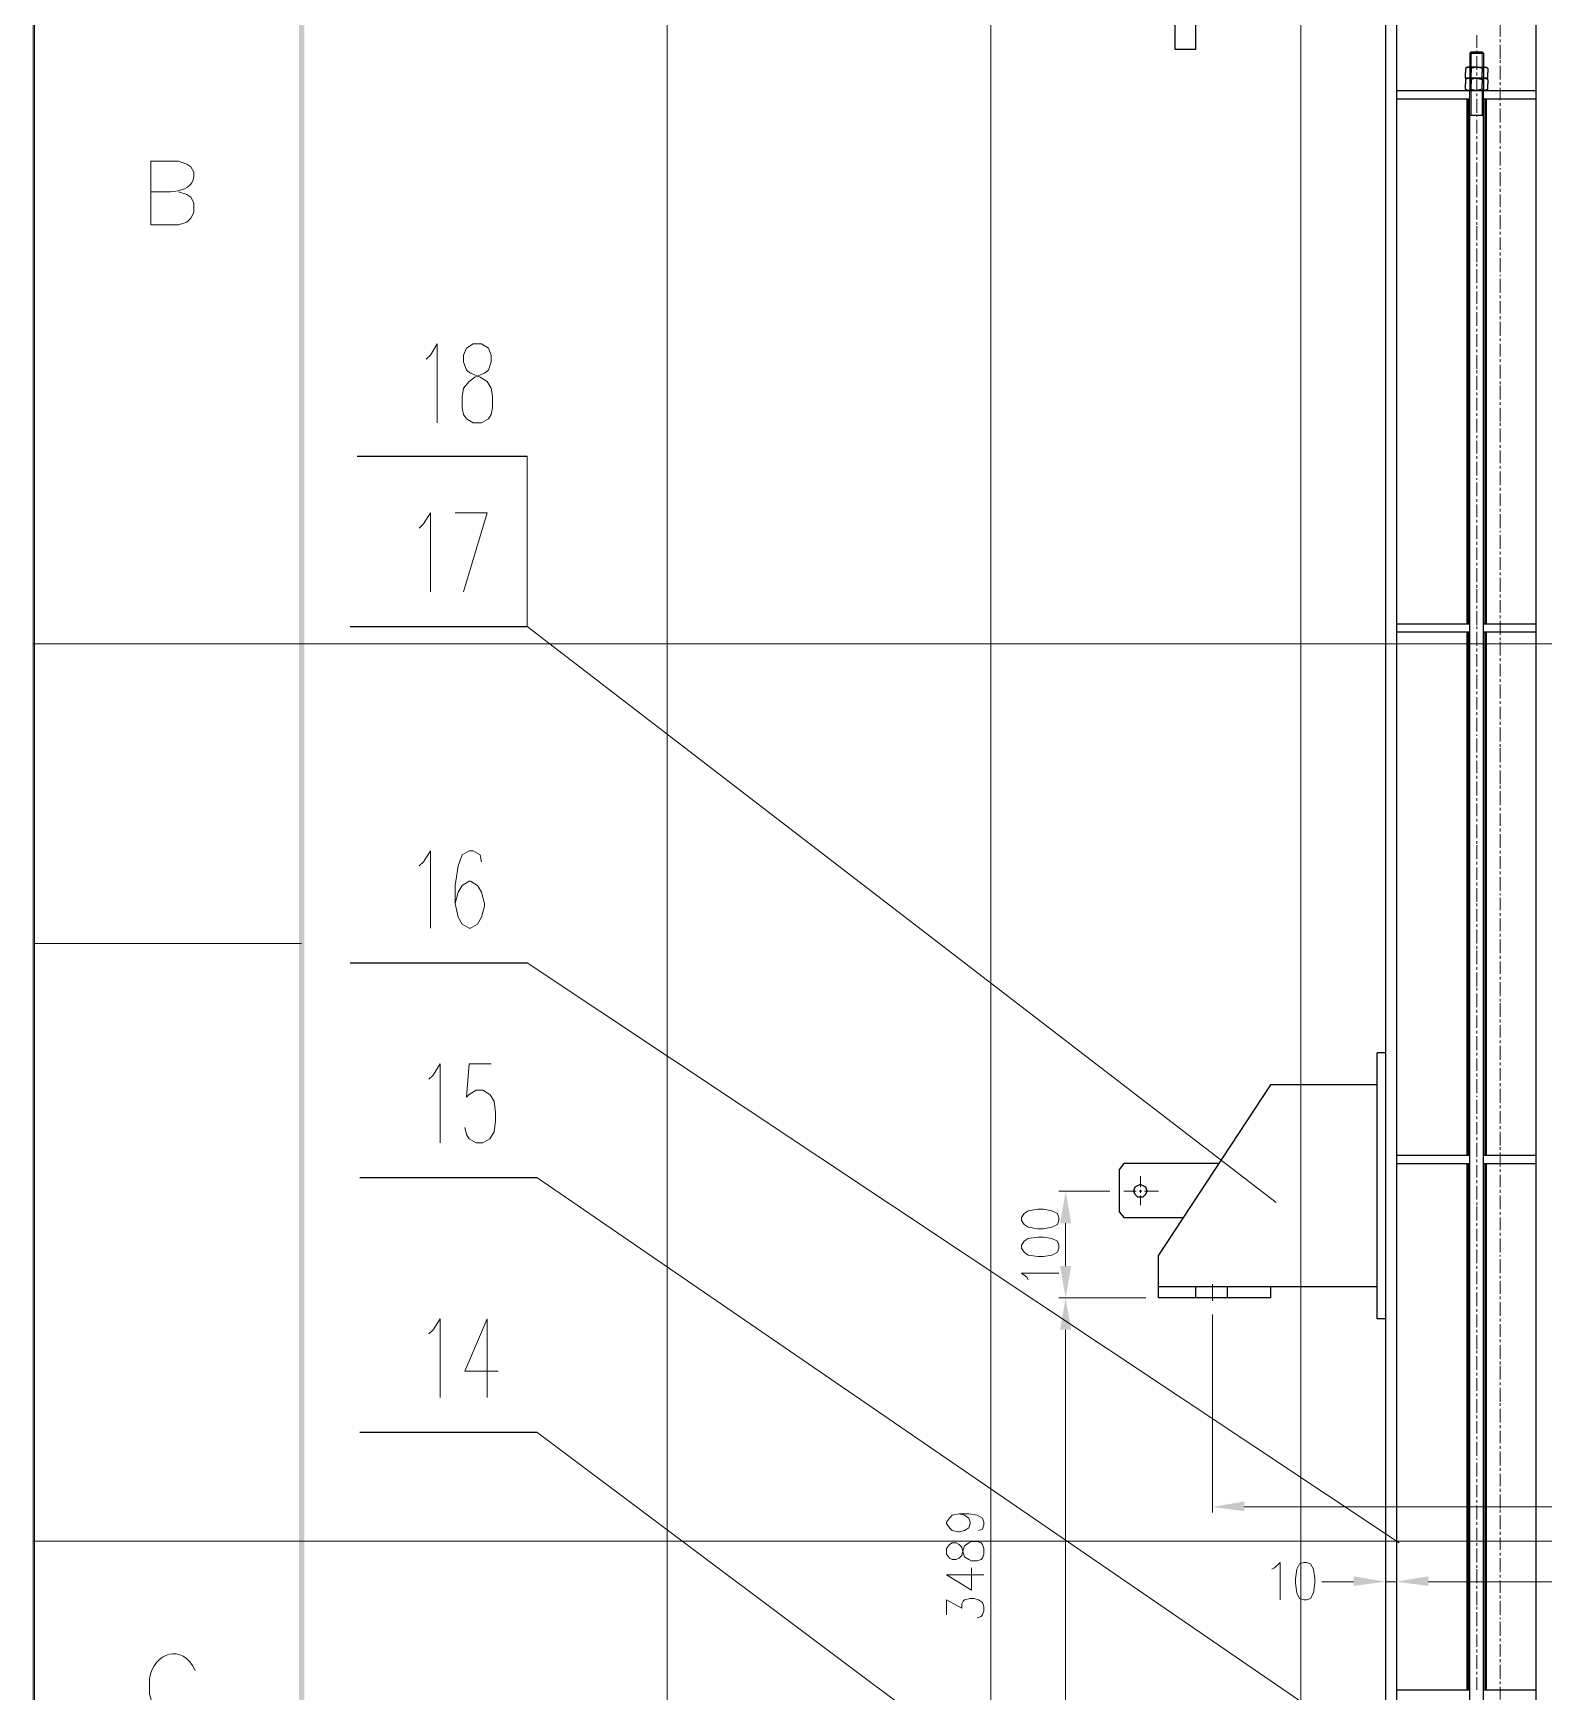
# Model space of a CAD drawing. Header units: millimetres. Extents: x 0 to 825, y 0 to 1167.
# Drawn here: x 0.1 to 196.6, y 680.6 to 896.3 of the extents above; entities that cross this region are included whole.
import ezdxf

# ---------------------------------------------------------------- set-up
doc = ezdxf.new("R2010")
doc.units = ezdxf.units.MM
doc.layers.add('1', color=7, linetype='Continuous')

msp = doc.modelspace()

# ---------------------------------------------------------------- hatches: boundary and pattern name
h = msp.add_hatch(color=0)
h.dxf.hatch_style = 2
h.paths.add_polyline_path([(35.421732, 1152.501732), (34.701732, 1153.221732), (35.421732, 14.541732)])
h = msp.add_hatch(color=0)
h.dxf.hatch_style = 2
h.paths.add_polyline_path([(34.701732, 1153.221732), (35.421732, 14.541732), (34.701732, 13.821732)])
h = msp.add_hatch(color=0)
h.dxf.hatch_style = 2
h.paths.add_polyline_path([(133.701732, 741.561732), (135.141732, 741.561732), (134.421732, 745.701732)])
h = msp.add_hatch(color=0)
h.dxf.hatch_style = 2
h.paths.add_polyline_path([(133.701732, 735.981732), (135.141732, 735.981732), (134.421732, 731.841732)])
h = msp.add_hatch(color=0)
h.dxf.hatch_style = 2
h.paths.add_polyline_path([(133.701732, 727.701732), (135.141732, 727.701732), (134.421732, 731.841732)])
h = msp.add_hatch(color=0)
h.dxf.hatch_style = 2
h.paths.add_polyline_path([(157.641732, 705.381732), (157.641732, 704.121732), (153.501732, 704.661732)])
h = msp.add_hatch(color=0)
h.dxf.hatch_style = 2
h.paths.add_polyline_path([(171.861732, 695.661732), (171.861732, 694.401732), (176.001732, 694.941732)])
h = msp.add_hatch(color=0)
h.dxf.hatch_style = 2
h.paths.add_polyline_path([(181.581732, 695.661732), (181.581732, 694.401732), (177.441732, 694.941732)])
h = msp.add_hatch(color=0)
h.dxf.hatch_style = 2
h.paths.add_polyline_path([(181.581732, 695.661732), (181.581732, 694.401732), (177.441732, 694.941732)])

# ---------------------------------------------------------------- linework, layer by layer
at = {"layer": '1', "color": 30, "lineweight": 9}
for points in [[(0.141732, 0.141732), (0.141732, 1166.901732)], [(82.581732, 0.141732), (82.581732, 1166.901732)], [(165.021732, 0.141732), (165.021732, 1166.901732)], [(824.541732, 816.873732), (0.141732, 816.873732)], [(824.541732, 700.197732), (0.141732, 700.197732)]]:
    msp.add_lwpolyline(points, dxfattribs=at)
at = {"layer": '1', "color": 0, "lineweight": 9}
for points in [[(0.321732, 0.321732), (824.361732, 0.321732), (824.361732, 1166.721732), (0.321732, 1166.721732), (0.321732, 0.321732)], [(124.701732, 458.601732), (124.701732, 935.241732)], [(190.941732, 895.821732), (190.941732, 897.621732)], [(187.881732, 894.381732), (187.881732, 896.001732)], [(190.941732, 895.101732), (190.941732, 895.461732)], [(187.161732, 893.841732), (187.161732, 891.861732)], [(187.881732, 893.661732), (187.881732, 894.021732)], [(187.881732, 891.501732), (187.881732, 893.301732)], [(188.601732, 893.841732), (188.601732, 891.861732)], [(190.941732, 892.941732), (190.941732, 894.741732)], [(190.941732, 892.401732), (190.941732, 892.761732)], [(187.881732, 890.781732), (187.881732, 891.141732)], [(190.941732, 890.241732), (190.941732, 892.041732)], [(187.161732, 888.801732), (187.161732, 885.561732)], [(187.881732, 888.801732), (187.881732, 890.421732)], [(187.881732, 888.081732), (187.881732, 888.441732)], [(188.601732, 888.801732), (188.601732, 885.561732)], [(190.941732, 889.521732), (190.941732, 889.881732)], [(190.941732, 887.541732), (190.941732, 889.161732)], [(187.881732, 885.921732), (187.881732, 887.721732)], [(190.941732, 886.821732), (190.941732, 887.181732)], [(190.941732, 884.661732), (190.941732, 886.461732)], [(187.881732, 885.381732), (187.881732, 885.561732)], [(187.881732, 883.221732), (187.881732, 885.021732)], [(190.941732, 883.941732), (190.941732, 884.301732)], [(187.881732, 882.501732), (187.881732, 882.861732)], [(187.881732, 880.521732), (187.881732, 882.141732)], [(190.941732, 881.961732), (190.941732, 883.581732)], [(187.881732, 879.801732), (187.881732, 880.161732)], [(190.941732, 881.241732), (190.941732, 881.601732)], [(190.941732, 879.081732), (190.941732, 880.881732)], [(187.881732, 877.641732), (187.881732, 879.441732)], [(190.941732, 878.541732), (190.941732, 878.721732)], [(190.941732, 876.381732), (190.941732, 878.181732)], [(19.041732, 875.661732), (20.121732, 875.301732), (20.661732, 874.941732), (21.021732, 874.221732), (21.021732, 872.961732), (20.661732, 872.241732), (20.121732, 871.701732), (19.041732, 871.341732), (15.441732, 871.341732)], [(187.881732, 876.921732), (187.881732, 877.281732)], [(187.881732, 874.941732), (187.881732, 876.561732)], [(190.941732, 875.661732), (190.941732, 876.021732)], [(187.881732, 874.221732), (187.881732, 874.581732)], [(187.881732, 872.061732), (187.881732, 873.861732)], [(190.941732, 873.681732), (190.941732, 875.301732)], [(187.881732, 871.341732), (187.881732, 871.701732)], [(190.941732, 872.961732), (190.941732, 873.321732)], [(190.941732, 870.801732), (190.941732, 872.601732)], [(187.881732, 869.361732), (187.881732, 871.161732)], [(190.941732, 870.081732), (190.941732, 870.441732)], [(190.941732, 868.101732), (190.941732, 869.721732)], [(187.881732, 868.641732), (187.881732, 869.001732)], [(187.881732, 866.481732), (187.881732, 868.281732)], [(190.941732, 867.381732), (190.941732, 867.741732)], [(190.941732, 865.221732), (190.941732, 867.021732)], [(187.881732, 865.941732), (187.881732, 866.301732)], [(187.881732, 863.781732), (187.881732, 865.581732)], [(190.941732, 864.681732), (190.941732, 864.861732)], [(187.881732, 863.061732), (187.881732, 863.421732)], [(187.881732, 861.081732), (187.881732, 862.701732)], [(190.941732, 862.521732), (190.941732, 864.321732)], [(187.881732, 860.361732), (187.881732, 860.721732)], [(190.941732, 861.801732), (190.941732, 862.161732)], [(190.941732, 859.821732), (190.941732, 861.441732)], [(187.881732, 858.201732), (187.881732, 860.001732)], [(190.941732, 859.101732), (190.941732, 859.461732)], [(190.941732, 856.941732), (190.941732, 858.741732)], [(187.881732, 857.481732), (187.881732, 857.841732)], [(187.881732, 855.501732), (187.881732, 857.121732)], [(190.941732, 856.221732), (190.941732, 856.581732)], [(51.261732, 853.881732), (51.801732, 854.421732), (52.701732, 855.861732), (52.701732, 845.601732)], [(57.381732, 855.861732), (56.481732, 855.321732), (56.121732, 854.421732), (56.121732, 853.521732), (56.481732, 852.441732), (57.021732, 852.081732), (58.281732, 851.541732), (59.181732, 851.001732), (59.721732, 850.101732), (59.901732, 849.021732), (59.901732, 847.581732), (59.721732, 846.681732), (59.361732, 846.141732), (58.461732, 845.601732), (57.381732, 845.601732), (56.481732, 846.141732), (56.121732, 846.681732), (55.941732, 847.581732), (55.941732, 849.021732), (56.121732, 850.101732), (56.841732, 851.001732), (57.561732, 851.541732), (58.821732, 852.081732), (59.361732, 852.441732), (59.721732, 853.521732), (59.721732, 854.421732), (59.361732, 855.321732), (58.461732, 855.861732), (57.381732, 855.861732)], [(187.881732, 854.781732), (187.881732, 855.141732)], [(187.881732, 852.621732), (187.881732, 854.421732)], [(190.941732, 854.241732), (190.941732, 855.861732)], [(187.881732, 852.081732), (187.881732, 852.441732)], [(190.941732, 853.521732), (190.941732, 853.881732)], [(190.941732, 851.361732), (190.941732, 853.161732)], [(187.881732, 849.921732), (187.881732, 851.721732)], [(190.941732, 850.641732), (190.941732, 851.001732)], [(190.941732, 848.661732), (190.941732, 850.461732)], [(187.881732, 849.201732), (187.881732, 849.561732)], [(187.881732, 847.221732), (187.881732, 848.841732)], [(190.941732, 847.941732), (190.941732, 848.301732)], [(190.941732, 845.781732), (190.941732, 847.581732)], [(187.881732, 846.501732), (187.881732, 846.861732)], [(187.881732, 844.341732), (187.881732, 846.141732)], [(190.941732, 845.241732), (190.941732, 845.601732)], [(187.881732, 843.621732), (187.881732, 843.981732)], [(187.881732, 841.641732), (187.881732, 843.261732)], [(190.941732, 843.081732), (190.941732, 844.881732)], [(64.401732, 819.141732), (64.401732, 841.281732)], [(187.881732, 840.921732), (187.881732, 841.281732)], [(190.941732, 842.361732), (190.941732, 842.721732)], [(190.941732, 840.381732), (190.941732, 842.001732)], [(187.881732, 838.761732), (187.881732, 840.561732)], [(190.941732, 839.661732), (190.941732, 840.021732)], [(190.941732, 837.501732), (190.941732, 839.301732)], [(187.881732, 838.221732), (187.881732, 838.401732)], [(187.881732, 836.061732), (187.881732, 837.861732)], [(190.941732, 836.781732), (190.941732, 837.141732)], [(187.881732, 835.341732), (187.881732, 835.701732)], [(187.881732, 833.361732), (187.881732, 834.981732)], [(190.941732, 834.801732), (190.941732, 836.421732)], [(50.361732, 831.921732), (50.901732, 832.461732), (51.801732, 833.901732), (51.801732, 823.641732)], [(55.041732, 833.901732), (59.181732, 833.901732), (56.121732, 823.641732)], [(187.881732, 832.641732), (187.881732, 833.001732)], [(190.941732, 834.081732), (190.941732, 834.441732)], [(190.941732, 831.921732), (190.941732, 833.721732)], [(187.881732, 830.481732), (187.881732, 832.281732)], [(190.941732, 831.381732), (190.941732, 831.561732)], [(190.941732, 829.221732), (190.941732, 831.021732)], [(187.881732, 829.761732), (187.881732, 830.121732)], [(187.881732, 827.781732), (187.881732, 829.401732)], [(190.941732, 828.501732), (190.941732, 828.861732)], [(190.941732, 826.521732), (190.941732, 828.141732)], [(187.881732, 827.061732), (187.881732, 827.421732)], [(187.881732, 824.901732), (187.881732, 826.701732)], [(190.941732, 825.801732), (190.941732, 826.161732)], [(187.881732, 824.181732), (187.881732, 824.541732)], [(187.881732, 822.201732), (187.881732, 824.001732)], [(190.941732, 823.641732), (190.941732, 825.441732)], [(187.881732, 821.481732), (187.881732, 821.841732)], [(190.941732, 822.921732), (190.941732, 823.281732)], [(190.941732, 820.941732), (190.941732, 822.561732)], [(187.881732, 819.321732), (187.881732, 821.121732)], [(190.941732, 820.221732), (190.941732, 820.581732)], [(190.941732, 818.061732), (190.941732, 819.861732)], [(64.401732, 819.141732), (161.781732, 744.261732)], [(187.881732, 818.781732), (187.881732, 819.141732)], [(187.881732, 816.621732), (187.881732, 818.421732)], [(190.941732, 817.341732), (190.941732, 817.701732)], [(187.881732, 815.901732), (187.881732, 816.261732)], [(187.881732, 813.921732), (187.881732, 815.541732)], [(190.941732, 815.361732), (190.941732, 817.161732)], [(187.881732, 813.201732), (187.881732, 813.561732)], [(190.941732, 814.641732), (190.941732, 815.001732)], [(190.941732, 812.661732), (190.941732, 814.281732)], [(187.881732, 811.041732), (187.881732, 812.841732)], [(190.941732, 811.941732), (190.941732, 812.301732)], [(190.941732, 809.781732), (190.941732, 811.581732)], [(187.881732, 810.321732), (187.881732, 810.681732)], [(187.881732, 808.341732), (187.881732, 809.961732)], [(190.941732, 809.061732), (190.941732, 809.421732)], [(190.941732, 807.081732), (190.941732, 808.701732)], [(187.881732, 807.621732), (187.881732, 807.981732)], [(187.881732, 805.461732), (187.881732, 807.261732)], [(190.941732, 806.361732), (190.941732, 806.721732)], [(187.881732, 804.921732), (187.881732, 805.101732)], [(187.881732, 802.761732), (187.881732, 804.561732)], [(190.941732, 804.201732), (190.941732, 806.001732)], [(187.881732, 802.041732), (187.881732, 802.401732)], [(190.941732, 803.481732), (190.941732, 803.841732)], [(190.941732, 801.501732), (190.941732, 803.301732)], [(187.881732, 800.061732), (187.881732, 801.681732)], [(190.941732, 800.781732), (190.941732, 801.141732)], [(190.941732, 798.621732), (190.941732, 800.421732)], [(187.881732, 799.341732), (187.881732, 799.701732)], [(187.881732, 797.181732), (187.881732, 798.981732)], [(190.941732, 798.081732), (190.941732, 798.441732)], [(187.881732, 796.461732), (187.881732, 796.821732)], [(187.881732, 794.481732), (187.881732, 796.101732)], [(190.941732, 795.921732), (190.941732, 797.721732)], [(187.881732, 793.761732), (187.881732, 794.121732)], [(190.941732, 795.201732), (190.941732, 795.561732)], [(190.941732, 793.221732), (190.941732, 794.841732)], [(187.881732, 791.601732), (187.881732, 793.401732)], [(190.941732, 792.501732), (190.941732, 792.861732)], [(190.941732, 790.341732), (190.941732, 792.141732)], [(50.361732, 788.001732), (50.901732, 788.541732), (51.801732, 789.981732), (51.801732, 779.901732)], [(58.461732, 788.541732), (58.281732, 789.441732), (57.381732, 789.981732), (56.841732, 789.981732), (55.941732, 789.441732), (55.401732, 788.001732), (55.041732, 785.481732), (55.041732, 783.141732), (55.401732, 781.341732), (55.941732, 780.441732), (56.841732, 779.901732), (57.021732, 779.901732), (57.921732, 780.441732), (58.461732, 781.341732), (58.821732, 782.781732), (58.821732, 783.141732), (58.461732, 784.581732), (57.921732, 785.481732), (57.021732, 786.021732), (56.841732, 786.021732), (55.941732, 785.481732), (55.401732, 784.581732), (55.041732, 783.141732)], [(187.881732, 790.881732), (187.881732, 791.241732)], [(187.881732, 788.901732), (187.881732, 790.701732)], [(190.941732, 789.621732), (190.941732, 789.981732)], [(190.941732, 787.641732), (190.941732, 789.261732)], [(187.881732, 788.181732), (187.881732, 788.541732)], [(187.881732, 786.201732), (187.881732, 787.821732)], [(190.941732, 786.921732), (190.941732, 787.281732)], [(187.881732, 785.481732), (187.881732, 785.841732)], [(187.881732, 783.321732), (187.881732, 785.121732)], [(190.941732, 784.761732), (190.941732, 786.561732)], [(187.881732, 782.781732), (187.881732, 783.141732)], [(190.941732, 784.221732), (190.941732, 784.401732)], [(190.941732, 782.241732), (190.941732, 783.861732)], [(187.881732, 780.801732), (187.881732, 782.421732)], [(190.941732, 781.521732), (190.941732, 781.881732)], [(190.941732, 779.541732), (190.941732, 781.161732)], [(187.881732, 780.081732), (187.881732, 780.441732)], [(187.881732, 777.921732), (187.881732, 779.721732)], [(190.941732, 778.821732), (190.941732, 779.181732)], [(190.941732, 776.661732), (190.941732, 778.461732)], [(35.061732, 777.921732), (0.321732, 777.921732)], [(187.881732, 777.201732), (187.881732, 777.561732)], [(187.881732, 775.221732), (187.881732, 777.021732)], [(64.401732, 775.401732), (177.801732, 699.981732)], [(187.881732, 774.501732), (187.881732, 774.861732)], [(190.941732, 775.941732), (190.941732, 776.301732)], [(190.941732, 773.961732), (190.941732, 775.581732)], [(187.881732, 772.341732), (187.881732, 774.141732)], [(187.881732, 771.801732), (187.881732, 772.161732)], [(190.941732, 773.241732), (190.941732, 773.601732)], [(190.941732, 771.081732), (190.941732, 772.881732)], [(187.881732, 769.641732), (187.881732, 771.441732)], [(190.941732, 770.361732), (190.941732, 770.721732)], [(190.941732, 768.381732), (190.941732, 770.181732)], [(187.881732, 768.921732), (187.881732, 769.281732)], [(187.881732, 766.941732), (187.881732, 768.561732)], [(190.941732, 767.661732), (190.941732, 768.021732)], [(187.881732, 766.221732), (187.881732, 766.581732)], [(187.881732, 764.061732), (187.881732, 765.861732)], [(190.941732, 765.681732), (190.941732, 767.301732)], [(187.881732, 763.341732), (187.881732, 763.701732)], [(190.941732, 764.961732), (190.941732, 765.321732)], [(190.941732, 762.801732), (190.941732, 764.601732)], [(51.621732, 760.281732), (52.161732, 760.821732), (53.061732, 762.261732), (53.061732, 752.001732)], [(59.721732, 762.261732), (56.841732, 762.261732), (56.481732, 757.941732), (56.841732, 758.301732), (57.741732, 758.841732), (58.641732, 758.841732), (59.541732, 758.301732), (60.081732, 757.401732), (60.261732, 755.961732), (60.261732, 754.881732), (60.081732, 753.441732), (59.541732, 752.541732), (58.641732, 752.001732), (57.741732, 752.001732), (56.841732, 752.541732), (56.481732, 753.081732), (56.301732, 753.981732)], [(187.881732, 761.361732), (187.881732, 762.981732)], [(190.941732, 762.081732), (190.941732, 762.441732)], [(190.941732, 760.101732), (190.941732, 761.721732)], [(187.881732, 760.641732), (187.881732, 761.001732)], [(187.881732, 758.481732), (187.881732, 760.281732)], [(190.941732, 759.381732), (190.941732, 759.741732)], [(187.881732, 757.941732), (187.881732, 758.121732)], [(187.881732, 755.781732), (187.881732, 757.581732)], [(190.941732, 757.221732), (190.941732, 759.021732)], [(187.881732, 755.061732), (187.881732, 755.421732)], [(190.941732, 756.501732), (190.941732, 756.861732)], [(190.941732, 754.521732), (190.941732, 756.141732)], [(187.881732, 753.081732), (187.881732, 754.701732)], [(187.881732, 752.361732), (187.881732, 752.721732)], [(190.941732, 753.801732), (190.941732, 754.161732)], [(190.941732, 751.641732), (190.941732, 753.441732)], [(187.881732, 750.201732), (187.881732, 752.001732)], [(190.941732, 751.101732), (190.941732, 751.461732)], [(190.941732, 748.941732), (190.941732, 750.741732)], [(187.881732, 749.481732), (187.881732, 749.841732)], [(187.881732, 747.501732), (187.881732, 749.121732)], [(190.941732, 748.221732), (190.941732, 748.581732)], [(65.661732, 747.501732), (196.341732, 657.861732)], [(144.141732, 746.241732), (144.141732, 747.681732)], [(187.881732, 746.781732), (187.881732, 747.141732)], [(187.881732, 744.621732), (187.881732, 746.421732)], [(190.941732, 746.241732), (190.941732, 747.861732)], [(140.181732, 745.701732), (133.521732, 745.701732)], [(143.601732, 745.701732), (141.981732, 745.701732)], [(144.321732, 745.701732), (143.961732, 745.701732)], [(144.141732, 745.521732), (144.141732, 745.881732)], [(144.141732, 743.901732), (144.141732, 745.161732)], [(146.481732, 745.701732), (144.681732, 745.701732)], [(187.881732, 743.901732), (187.881732, 744.261732)], [(190.941732, 745.521732), (190.941732, 745.881732)], [(190.941732, 743.361732), (190.941732, 745.161732)], [(128.661732, 741.921732), (129.021732, 741.381732), (129.561732, 741.021732), (130.821732, 740.841732), (131.541732, 740.841732), (132.621732, 741.021732), (133.341732, 741.381732), (133.521732, 741.921732), (133.521732, 742.281732), (133.341732, 742.821732), (132.621732, 743.181732), (131.541732, 743.361732), (130.821732, 743.361732), (129.561732, 743.181732), (129.021732, 742.821732), (128.661732, 742.281732), (128.661732, 741.921732)], [(187.881732, 741.921732), (187.881732, 743.721732)], [(190.941732, 742.641732), (190.941732, 743.001732)], [(190.941732, 740.661732), (190.941732, 742.281732)], [(128.661732, 738.321732), (129.021732, 737.781732), (129.561732, 737.421732), (130.821732, 737.241732), (131.541732, 737.241732), (132.621732, 737.421732), (133.341732, 737.781732), (133.521732, 738.321732), (133.521732, 738.681732), (133.341732, 739.221732), (132.621732, 739.581732), (131.541732, 739.761732), (130.821732, 739.761732), (129.561732, 739.581732), (129.021732, 739.221732), (128.661732, 738.681732), (128.661732, 738.321732)], [(134.421732, 735.981732), (134.421732, 741.561732)], [(187.881732, 741.201732), (187.881732, 741.561732)], [(187.881732, 739.221732), (187.881732, 740.841732)], [(190.941732, 739.941732), (190.941732, 740.301732)], [(187.881732, 738.501732), (187.881732, 738.861732)], [(187.881732, 736.341732), (187.881732, 738.141732)], [(190.941732, 737.781732), (190.941732, 739.581732)], [(187.881732, 735.621732), (187.881732, 735.981732)], [(190.941732, 737.241732), (190.941732, 737.421732)], [(190.941732, 735.081732), (190.941732, 736.881732)], [(129.561732, 734.181732), (129.381732, 734.541732), (128.661732, 735.081732), (133.521732, 735.081732)], [(153.501732, 731.481732), (153.501732, 733.641732)], [(187.881732, 733.641732), (187.881732, 735.261732)], [(187.881732, 732.921732), (187.881732, 733.281732)], [(190.941732, 734.361732), (190.941732, 734.721732)], [(190.941732, 732.381732), (190.941732, 734.001732)], [(144.861732, 731.841732), (133.521732, 731.841732)], [(144.861732, 731.841732), (133.521732, 731.841732)], [(187.881732, 730.761732), (187.881732, 732.561732)], [(190.941732, 731.661732), (190.941732, 732.021732)], [(190.941732, 729.501732), (190.941732, 731.301732)], [(51.621732, 727.161732), (52.161732, 727.701732), (53.061732, 729.141732), (53.061732, 718.881732)], [(59.181732, 729.141732), (56.301732, 722.301732), (60.621732, 722.301732)], [(59.181732, 729.141732), (59.181732, 718.881732)], [(153.501732, 729.681732), (153.501732, 703.941732)], [(187.881732, 730.041732), (187.881732, 730.401732)], [(187.881732, 728.061732), (187.881732, 729.681732)], [(190.941732, 728.781732), (190.941732, 729.141732)], [(134.421732, 458.601732), (134.421732, 727.701732)], [(187.881732, 727.341732), (187.881732, 727.701732)], [(187.881732, 725.181732), (187.881732, 726.981732)], [(190.941732, 726.801732), (190.941732, 728.421732)], [(187.881732, 724.641732), (187.881732, 725.001732)], [(190.941732, 726.081732), (190.941732, 726.441732)], [(190.941732, 723.921732), (190.941732, 725.721732)], [(187.881732, 722.481732), (187.881732, 724.281732)], [(190.941732, 723.201732), (190.941732, 723.561732)], [(190.941732, 721.221732), (190.941732, 723.021732)], [(187.881732, 721.761732), (187.881732, 722.121732)], [(187.881732, 719.781732), (187.881732, 721.401732)], [(190.941732, 720.501732), (190.941732, 720.861732)], [(187.881732, 719.061732), (187.881732, 719.421732)], [(187.881732, 716.901732), (187.881732, 718.701732)], [(190.941732, 718.341732), (190.941732, 720.141732)], [(190.941732, 717.801732), (190.941732, 718.161732)], [(187.881732, 716.181732), (187.881732, 716.541732)], [(190.941732, 715.641732), (190.941732, 717.441732)], [(65.661732, 714.381732), (278.061732, 555.261732)], [(187.881732, 714.201732), (187.881732, 715.821732)], [(187.881732, 713.481732), (187.881732, 713.841732)], [(190.941732, 714.921732), (190.941732, 715.281732)], [(190.941732, 712.941732), (190.941732, 714.561732)], [(187.881732, 711.321732), (187.881732, 713.121732)], [(190.941732, 712.221732), (190.941732, 712.581732)], [(190.941732, 710.061732), (190.941732, 711.861732)], [(187.881732, 710.781732), (187.881732, 710.961732)], [(187.881732, 708.621732), (187.881732, 710.421732)], [(190.941732, 709.341732), (190.941732, 709.701732)], [(187.881732, 707.901732), (187.881732, 708.261732)], [(187.881732, 705.921732), (187.881732, 707.541732)], [(190.941732, 707.361732), (190.941732, 708.981732)], [(187.881732, 705.201732), (187.881732, 705.561732)], [(190.941732, 706.641732), (190.941732, 707.001732)], [(190.941732, 704.481732), (190.941732, 706.281732)], [(120.561732, 703.761732), (121.281732, 703.581732), (121.821732, 703.221732), (122.001732, 702.681732), (122.001732, 702.501732), (121.821732, 701.961732), (121.281732, 701.601732), (120.561732, 701.421732), (120.381732, 701.421732), (119.661732, 701.601732), (119.301732, 701.961732), (118.941732, 702.501732), (118.941732, 702.681732), (119.301732, 703.221732), (119.661732, 703.581732), (120.561732, 703.761732), (121.821732, 703.761732), (122.901732, 703.581732), (123.621732, 703.221732), (123.801732, 702.681732), (123.801732, 702.321732), (123.621732, 701.781732), (123.081732, 701.601732)], [(157.641732, 704.661732), (308.301732, 704.661732)], [(187.881732, 703.041732), (187.881732, 704.841732)], [(190.941732, 703.941732), (190.941732, 704.301732)], [(190.941732, 701.781732), (190.941732, 703.581732)], [(187.881732, 702.321732), (187.881732, 702.681732)], [(187.881732, 700.341732), (187.881732, 701.961732)], [(190.941732, 701.061732), (190.941732, 701.421732)], [(118.941732, 698.541732), (119.301732, 698.001732), (119.661732, 697.821732), (120.201732, 697.821732), (120.561732, 698.001732), (120.921732, 698.361732), (121.101732, 699.081732), (121.281732, 699.621732), (121.821732, 699.981732), (122.181732, 700.161732), (122.901732, 700.161732), (123.441732, 699.981732), (123.621732, 699.801732), (123.801732, 699.261732), (123.801732, 698.541732), (123.621732, 698.001732), (123.441732, 697.821732), (122.901732, 697.641732), (122.181732, 697.641732), (121.821732, 697.821732), (121.281732, 698.181732), (121.101732, 698.721732), (120.921732, 699.441732), (120.561732, 699.801732), (120.201732, 699.981732), (119.661732, 699.981732), (119.301732, 699.801732), (118.941732, 699.261732), (118.941732, 698.541732)], [(187.881732, 699.621732), (187.881732, 699.981732)], [(187.881732, 697.461732), (187.881732, 699.261732)], [(190.941732, 699.081732), (190.941732, 700.701732)], [(190.941732, 698.361732), (190.941732, 698.721732)], [(118.941732, 695.841732), (122.181732, 693.861732), (122.181732, 696.741732)], [(161.241732, 696.561732), (161.601732, 696.741732), (162.321732, 697.461732), (162.321732, 692.601732)], [(165.381732, 697.461732), (164.841732, 697.281732), (164.481732, 696.561732), (164.301732, 695.301732), (164.301732, 694.761732), (164.481732, 693.501732), (164.841732, 692.781732), (165.381732, 692.601732), (165.741732, 692.601732), (166.281732, 692.781732), (166.641732, 693.501732), (166.821732, 694.761732), (166.821732, 695.301732), (166.641732, 696.561732), (166.281732, 697.281732), (165.741732, 697.461732), (165.381732, 697.461732)], [(187.881732, 696.741732), (187.881732, 697.101732)], [(187.881732, 694.761732), (187.881732, 696.561732)], [(190.941732, 696.201732), (190.941732, 698.001732)], [(118.941732, 695.841732), (123.801732, 695.841732)], [(171.861732, 694.941732), (167.721732, 694.941732)], [(176.001732, 695.661732), (176.001732, 695.841732)], [(177.441732, 694.941732), (176.001732, 694.941732)], [(177.441732, 694.041732), (177.441732, 695.841732)], [(177.441732, 695.661732), (177.441732, 695.841732)], [(181.581732, 694.941732), (284.181732, 694.941732)], [(181.581732, 694.941732), (185.721732, 694.941732)], [(187.881732, 694.041732), (187.881732, 694.401732)], [(190.941732, 695.481732), (190.941732, 695.841732)], [(190.941732, 693.501732), (190.941732, 695.121732)], [(118.941732, 690.621732), (118.941732, 692.601732), (120.921732, 691.521732), (120.921732, 692.061732), (121.101732, 692.421732), (121.281732, 692.601732), (122.001732, 692.781732), (122.541732, 692.781732), (123.081732, 692.601732), (123.621732, 692.241732), (123.801732, 691.701732), (123.801732, 691.161732), (123.621732, 690.621732), (123.441732, 690.441732), (122.901732, 690.261732)], [(187.881732, 691.881732), (187.881732, 693.681732)], [(190.941732, 692.781732), (190.941732, 693.141732)], [(190.941732, 690.621732), (190.941732, 692.421732)], [(187.881732, 691.341732), (187.881732, 691.701732)], [(187.881732, 689.181732), (187.881732, 690.981732)], [(190.941732, 690.081732), (190.941732, 690.261732)], [(187.881732, 688.461732), (187.881732, 688.821732)], [(187.881732, 686.481732), (187.881732, 688.101732)], [(190.941732, 687.921732), (190.941732, 689.721732)], [(187.881732, 685.761732), (187.881732, 686.121732)], [(190.941732, 687.201732), (190.941732, 687.561732)], [(190.941732, 685.221732), (190.941732, 686.841732)], [(187.881732, 683.601732), (187.881732, 685.401732)], [(190.941732, 684.501732), (190.941732, 684.861732)], [(190.941732, 682.341732), (190.941732, 684.141732)], [(187.881732, 682.881732), (187.881732, 683.241732)], [(187.881732, 680.901732), (187.881732, 682.521732)], [(190.941732, 681.621732), (190.941732, 681.981732)], [(190.941732, 679.641732), (190.941732, 681.261732)]]:
    msp.add_lwpolyline(points, dxfattribs=at)
at = {"layer": '1', "color": 0, "lineweight": 25}
for points in [[(195.621732, 454.281732), (195.621732, 939.561732)], [(148.641732, 894.201732), (151.341732, 894.201732), (151.341732, 911.661732)], [(148.641732, 911.661732), (148.641732, 894.201732)], [(176.001732, 902.481732), (176.001732, 462.021732)], [(177.441732, 902.481732), (177.441732, 460.221732)], [(186.981732, 893.661732), (187.161732, 893.841732), (187.881732, 893.841732)], [(186.981732, 893.661732), (187.881732, 893.661732)], [(186.981732, 893.661732), (186.981732, 888.801732)], [(187.881732, 893.841732), (188.601732, 893.841732)], [(187.881732, 893.661732), (188.781732, 893.661732), (188.601732, 893.841732)], [(188.781732, 893.661732), (188.781732, 888.801732)], [(187.881732, 891.861732), (186.621732, 891.861732), (186.441732, 891.681732), (186.441732, 891.141732)], [(186.801732, 891.861732), (186.441732, 891.681732)], [(187.881732, 890.421732), (186.621732, 890.421732), (186.441732, 890.421732), (186.441732, 891.141732)], [(186.801732, 891.861732), (187.161732, 891.681732), (187.161732, 891.141732)], [(186.801732, 890.421732), (187.161732, 890.421732), (187.161732, 891.141732)], [(187.881732, 891.861732), (187.161732, 891.681732)], [(188.601732, 891.681732), (187.881732, 891.861732), (189.141732, 891.861732), (189.321732, 891.681732), (189.321732, 891.141732)], [(187.881732, 890.421732), (189.141732, 890.421732), (189.321732, 890.421732), (189.321732, 891.141732)], [(189.321732, 891.681732), (188.961732, 891.861732), (188.601732, 891.681732), (188.601732, 891.141732)], [(188.961732, 890.421732), (188.601732, 890.421732), (188.601732, 891.141732)], [(177.441732, 888.801732), (195.621732, 888.801732)], [(187.881732, 890.421732), (186.621732, 890.421732), (186.441732, 890.241732), (186.441732, 889.701732)], [(186.441732, 890.421732), (186.801732, 890.421732), (186.441732, 890.241732)], [(187.881732, 888.801732), (186.621732, 888.801732), (186.441732, 888.981732), (186.441732, 889.701732)], [(186.441732, 888.981732), (186.801732, 888.801732)], [(186.801732, 890.421732), (187.161732, 890.241732), (187.161732, 889.701732)], [(186.801732, 888.801732), (187.161732, 888.981732), (187.161732, 889.701732)], [(186.981732, 458.781732), (186.981732, 888.801732)], [(187.161732, 890.421732), (187.881732, 890.421732), (187.161732, 890.241732)], [(187.161732, 888.981732), (187.881732, 888.801732)], [(188.601732, 890.421732), (187.881732, 890.421732), (188.601732, 890.241732)], [(187.881732, 890.421732), (189.141732, 890.421732), (189.321732, 890.241732), (189.321732, 889.701732)], [(188.601732, 888.981732), (187.881732, 888.801732), (189.141732, 888.801732), (189.321732, 888.981732), (189.321732, 889.701732)], [(188.961732, 890.421732), (188.601732, 890.241732), (188.601732, 889.701732)], [(189.321732, 888.981732), (188.961732, 888.801732), (188.601732, 888.981732), (188.601732, 889.701732)], [(188.781732, 458.781732), (188.781732, 888.801732)], [(189.321732, 890.421732), (188.961732, 890.421732), (189.321732, 890.241732)], [(177.441732, 887.721732), (186.981732, 887.721732)], [(186.621732, 819.501732), (186.621732, 887.721732)], [(186.801732, 819.501732), (186.801732, 887.721732)], [(188.781732, 887.721732), (195.621732, 887.721732)], [(188.961732, 819.501732), (188.961732, 887.721732)], [(189.141732, 819.501732), (189.141732, 887.721732)], [(188.781732, 885.561732), (186.981732, 885.561732)], [(42.261732, 841.281732), (64.401732, 841.281732)], [(177.441732, 819.501732), (186.981732, 819.501732)], [(188.781732, 819.501732), (195.621732, 819.501732)], [(41.361732, 819.141732), (64.401732, 819.141732)], [(177.441732, 818.421732), (186.981732, 818.421732)], [(186.621732, 750.381732), (186.621732, 818.421732)], [(186.801732, 750.381732), (186.801732, 818.421732)], [(188.781732, 818.421732), (195.621732, 818.421732)], [(188.961732, 750.381732), (188.961732, 818.421732)], [(189.141732, 750.381732), (189.141732, 818.421732)], [(41.361732, 775.401732), (64.401732, 775.401732)], [(174.921732, 729.141732), (174.921732, 763.701732)], [(176.001732, 763.701732), (174.921732, 763.701732)], [(161.061732, 759.561732), (146.481732, 737.421732)], [(174.921732, 759.561732), (161.061732, 759.561732)], [(141.981732, 749.301732), (141.441732, 748.581732)], [(141.441732, 743.001732), (141.441732, 748.581732)], [(154.221732, 749.301732), (141.981732, 749.301732)], [(177.441732, 750.381732), (186.981732, 750.381732)], [(177.441732, 749.301732), (186.981732, 749.301732)], [(186.621732, 680.901732), (186.621732, 749.301732)], [(186.801732, 680.901732), (186.801732, 749.301732)], [(188.781732, 750.381732), (195.621732, 750.381732)], [(188.781732, 749.301732), (195.621732, 749.301732)], [(188.961732, 680.901732), (188.961732, 749.301732)], [(189.141732, 680.901732), (189.141732, 749.301732)], [(42.621732, 747.501732), (65.661732, 747.501732)], [(145.041732, 745.701732), (144.861732, 746.241732), (144.501732, 746.421732), (144.141732, 746.601732), (143.781732, 746.421732), (143.421732, 746.241732), (143.241732, 745.701732), (143.421732, 745.341732), (143.781732, 744.981732), (144.141732, 744.981732), (144.501732, 744.981732), (144.861732, 745.341732), (145.041732, 745.701732)], [(141.441732, 743.001732), (141.981732, 742.281732), (149.721732, 742.281732)], [(146.481732, 731.841732), (146.481732, 737.421732)], [(161.061732, 733.281732), (161.061732, 731.841732), (146.481732, 731.841732)], [(174.921732, 733.281732), (146.481732, 733.281732)], [(151.341732, 731.841732), (151.341732, 733.281732)], [(155.481732, 731.841732), (155.481732, 733.281732)], [(176.001732, 729.141732), (174.921732, 729.141732)], [(42.621732, 714.381732), (65.661732, 714.381732)], [(177.441732, 680.901732), (186.981732, 680.901732)], [(188.781732, 680.901732), (195.621732, 680.901732)]]:
    msp.add_lwpolyline(points, dxfattribs=at)
at = {"layer": '1', "color": 0, "lineweight": 9}
for points in [[(15.441732, 871.341732), (15.441732, 871.341732), (15.441732, 879.621732), (15.441732, 879.621732), (15.441732, 879.621732), (19.041732, 879.621732), (19.041732, 879.621732), (19.041732, 879.621732), (20.121732, 879.261732), (20.121732, 879.261732), (20.121732, 879.261732), (20.661732, 878.901732), (20.661732, 878.901732), (20.661732, 878.901732), (21.021732, 878.181732), (21.021732, 878.181732), (21.381732, 875.121732), (17.061732, 875.661732), (15.441732, 875.661732)], [(21.201732, 683.421732), (19.581732, 687.021732), (15.801732, 685.761732), (15.261732, 682.341732), (15.261732, 682.341732), (15.261732, 680.361732), (15.261732, 680.361732), (15.261732, 680.361732), (15.621732, 679.101732), (15.621732, 679.101732), (15.621732, 679.101732), (15.981732, 678.381732), (15.981732, 678.381732), (15.981732, 678.381732), (16.881732, 677.481732), (16.881732, 677.481732), (18.501732, 676.401732), (20.481732, 677.121732), (21.201732, 679.101732)]]:
    msp.add_open_spline(points, degree=3, knots=[0, 0, 0, 0, 1, 1, 1, 2, 2, 2, 3, 3, 3, 4, 4, 4, 5, 5, 5, 6, 6, 6, 6], dxfattribs=at)

doc.saveas('drawing.dxf')
